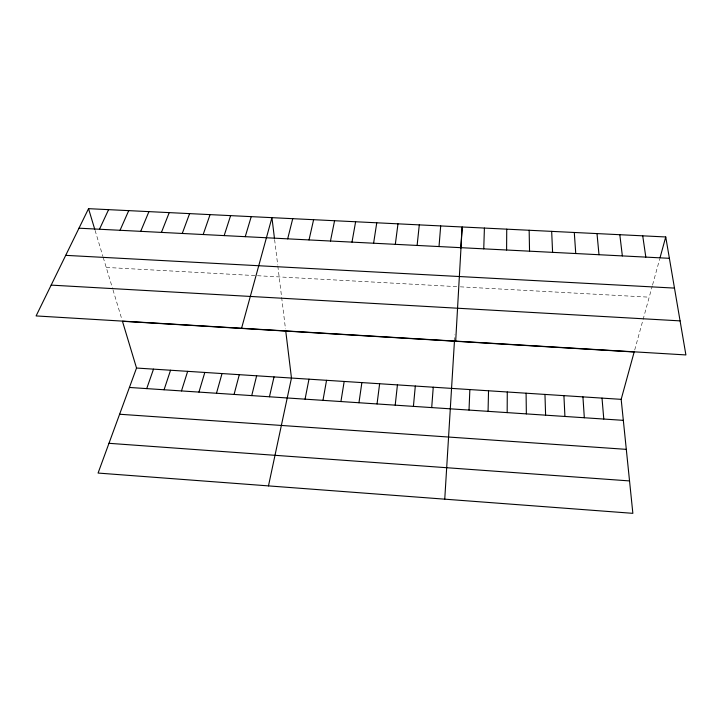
<?xml version="1.0" encoding="UTF-8"?>
<svg xmlns="http://www.w3.org/2000/svg" width="722" height="722" viewBox="0 0 722 722"><rect width="100%" height="100%" fill="white"/><g stroke="black" fill="none" stroke-linecap="round" stroke-linejoin="round"><path stroke-width="0.54" stroke-dasharray="3.61 2.71" d="M454.445 341.208L454.887 334.692M634.719 349.99L652.3 285.903M652.589 284.874L659.727 258.846M106.233 267.429L256.409 275.66M257.492 275.723L457.008 286.652M460.329 286.833L649.204 297.175M95.087 230.408L102.912 256.4M103.21 257.402L112.677 288.836M112.993 289.883L121.801 319.124M274.613 239.596L277.699 264.938M277.826 266.021L285.488 328.916"/><path stroke-width="1.08" d="M507.169 412.614L507.277 391.992M506.6 250.011L506.736 229.163M488.063 411.341L488.532 390.773M483.749 248.846L484.408 228.071M469.02 410.069L469.86 389.573M455.681 341.118L462.179 226.979L460.753 248.025M444.752 499.173L454.445 341.208M431.702 407.587L433.245 387.209M439.012 246.563L440.691 225.932M413.417 406.369L415.312 386.044M417.117 245.444L419.292 224.876M395.205 405.159L397.434 384.889M377.046 403.95L379.628 383.743M395.322 244.334L397.984 223.838M358.96 402.75L361.875 382.597M373.608 243.224L376.758 222.791M340.928 401.549L344.177 381.451M322.969 400.349L326.552 380.313M351.993 242.123L355.621 221.762M305.063 399.158L308.98 379.176M330.468 241.031L334.575 220.724M268.476 485.897L291.471 378.048L285.75 331.082M309.025 239.93L313.61 219.696M269.441 396.784L274.026 376.92M251.725 395.611L256.635 375.792M287.681 238.847L292.735 218.676M234.072 394.429L239.298 374.673M241.572 328.266L271.941 217.656L274.477 238.522M621.173 399.347L634.16 352.002L122.451 321.272L136.53 368.039L98.075 473.063L632.86 513.333L621.173 399.347L136.53 368.039M660.007 257.826L665.738 236.96L88.535 208.667L36.1 315.929L685.9 354.935L665.738 236.96M216.483 393.255L222.024 373.563M245.245 236.681L251.229 216.636M198.947 392.091L204.813 372.453M181.475 390.927L187.657 371.343M224.163 235.607L230.607 215.625M164.065 389.772L170.554 370.233M203.171 234.533L210.066 214.624M146.71 388.617L153.515 369.132M182.26 233.468L189.606 213.622M161.43 232.403L169.228 212.62M140.7 231.347L148.931 211.627M120.042 230.291L128.724 210.634M99.474 229.244L108.589 209.651M78.987 228.197L669.384 258.314M65.711 255.353L674.474 288.096M51.163 285.118L680.079 320.875M129.418 387.461L623.321 420.348M119.608 414.238L626.299 449.355M108.968 443.308L629.539 480.924M88.535 208.667L94.763 229.343M642.724 235.832L645.82 257.113M619.819 234.713L622.355 255.922M597.004 233.594L598.998 254.731M602.013 398.111L603.782 419.049M574.288 232.475L575.75 253.539M582.934 396.874L584.324 417.749M563.918 395.647L564.929 416.459M551.671 231.365L552.592 252.357M544.966 394.42L545.606 415.168M529.154 230.264L529.542 251.184M526.085 393.201L526.356 413.887"/></g></svg>
